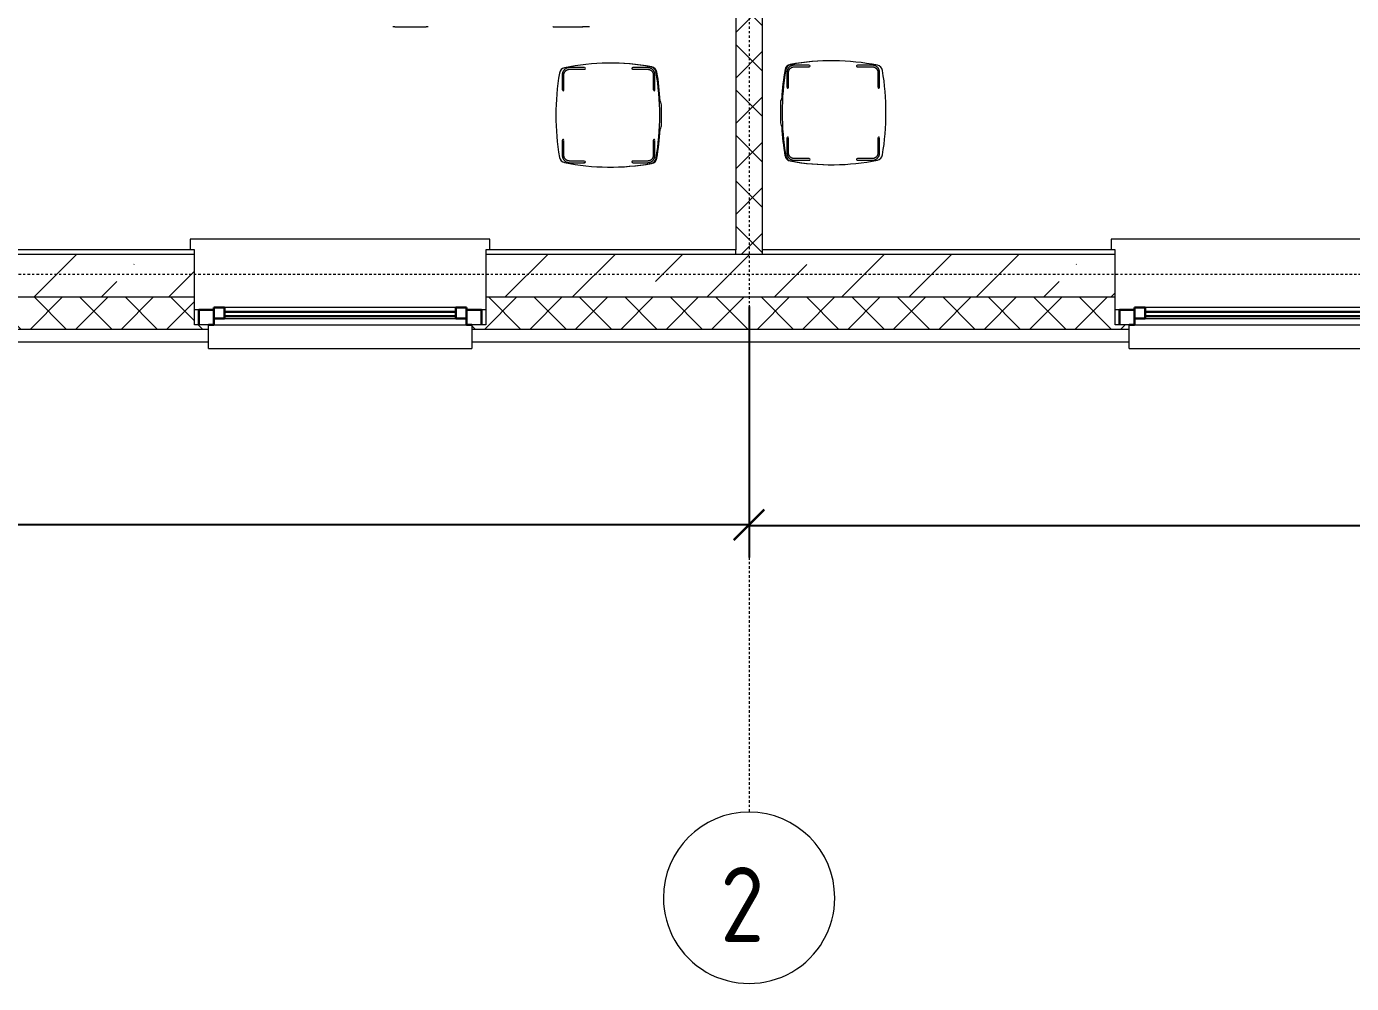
# Model space of a CAD drawing. Header units: millimetres. Extents: x -174154 to -170572, y -111302 to -109817.
# Drawn here: x -174082.4 to -174020.5, y -110966.9 to -110922.2 of the extents above; entities that cross this region are included whole.
import ezdxf

# ---------------------------------------------------------------- set-up
doc = ezdxf.new("R2010")
doc.units = ezdxf.units.MM
doc.linetypes.add('ACAD_ISO02W100', pattern=[15, 12, -3])
doc.linetypes.add('ADSK_Линия сетки', pattern=[21, 12, -3, 3, -3])
doc.layers.get('Defpoints').update_dxf_attribs({"color": 70})
for name, color, linetype, lineweight in [('!Подложка', 252, 'ACAD_ISO02W100', 25), ('Каркас_Импост', 7, 'Continuous', 18), ('Обобщенные модели', 7, 'Continuous', 18), ('Окна', 7, 'Continuous', 18), ('Оси', 7, 'Continuous', 9), ('Остекление', 7, 'Continuous', 30), ('Отлив', 7, 'Continuous', 18), ('Подоконник_Верхний брус', 7, 'Continuous', 18), ('Размеры', 7, 'Continuous', 9), ('Специальное оборудование', 7, 'Continuous', 18), ('Стены разрез', 7, 'Continuous', 40), ('Стены штриховка', 7, 'Continuous', 18)]:
    doc.layers.add(name, color=color, linetype=linetype, lineweight=lineweight)
doc.styles.add('GOST Common', font='GOST Common.ttf', dxfattribs={"width": 0.9, "height": 250})
doc.styles.add('GOST Common_1', font='GOST Common.ttf', dxfattribs={"width": 0.9, "height": 350})
doc.dimstyles.new('ADSK_Проверочный', dxfattribs={"dimscale": 304.8, "dimtxt": 251.428749, "dimasz": 0.463911, "dimexe": 0.492126, "dimexo": 0.492126, "dimgap": 0.164042, "dimtad": 1, "dimdec": 0, "dimdsep": 46, "dimtxsty": 'GOST Common', "dimblk1": 'OBLIQUE', "dimblk2": 'OBLIQUE', "dimsah": 1, "dimcen": 0.09, "dimazin": 0, "dimtfac": 1, "dimtdec": 4, "dimtix": 1, "dimtmove": 0, "dimatfit": 3, "dimfxl": 1, "dimtvp": 1, "dimtolj": 1, "dimtzin": 0, "dimarcsym": 2})
pattern_1 = [(45, (30280, 12305), (-106.066, 106.066), []), (135, (30280, 12305), (-106.066, -106.066), [])]

# ---------------------------------------------------------------- blocks, each defined once
blk = doc.blocks.new('Medical_All_ARJO_Enterprise-8000_Patient-Bed - Citadel-V1-В_АР_ПЭ_03 Этаж')
at = {"layer": 'Специальное оборудование'}
for p, q in [((-177.6, -516), (-180.3, -516)), ((-172.9, -516), (-177.6, -516)), ((-172.9, -514.8), (-172.9, -516)), ((-172.9, -516), (-27.7, -516)), ((-27.7, -516), (-27.7, -514.8)), ((-23.1, -516), (-27.7, -516)), ((-20.3, -516), (-23.1, -516)), ((568.2, -516), (704.7, -516)), ((718.3, -516), (704.7, -516)), ((728.2, -516), (718.3, -516)), ((732.2, -516), (728.2, -516))]:
    blk.add_line(p, q, dxfattribs=at)
at = {"layer": 'Специальное оборудование', "flags": 128}
for points in [[(-180.3, -516), (-181.7, -515.7), (-183, -515.1)], [(-17.6, -515.1), (-18.9, -515.7), (-20.3, -516)], [(736.3, -515.1), (734.3, -515.7), (732.2, -516)]]:
    blk.add_lwpolyline(points, dxfattribs=at)
at = {"layer": 'Специальное оборудование'}
for centre in [(568.2, -482.2), (704.7, -482.2)]:
    blk.add_ellipse(centre, major_axis=(0, 33.7), ratio=0.34202, start_param=2.879793, end_param=3.141593, dxfattribs=at)
blk = doc.blocks.new('Medical_All_ARJO_Bedside-Cabinet - Medical_All_ARJO_Bedside-Cabinet-232611-В_АР_ПЭ_03 Этаж')
at = {"layer": 'Обобщенные модели'}
for p, q in [((-137, 216.4), (-188, 216.4)), ((-188, 208.6), (-137, 208.6)), ((188, 216.4), (137, 216.4)), ((137, 208.6), (188, 208.6)), ((-221.9, 182.5), (-221.9, 131.5)), ((-214.1, 131.5), (-214.1, 182.5)), ((214.1, 182.5), (214.1, 131.5)), ((221.9, 131.5), (221.9, 182.5)), ((-221.9, -131.5), (-221.9, -182.5)), ((-214.1, -182.5), (-214.1, -131.5)), ((214.1, -131.5), (214.1, -182.5)), ((221.9, -182.5), (221.9, -131.5)), ((-137, -208.6), (-188, -208.6)), ((-188, -216.4), (-137, -216.4)), ((-72.3, -235.7), (-70.5, -237.5)), ((-49.3, -246.3), (47.7, -246.3)), ((188, -208.6), (137, -208.6)), ((137, -216.4), (188, -216.4))]:
    blk.add_line(p, q, dxfattribs=at)
at = {"layer": 'Обобщенные модели', "flags": 128}
for points in [[(-188, 216.4), (-189.4, 216.4), (-190.7, 216.3), (-192.1, 216.2), (-193.4, 216), (-194.7, 215.7), (-196.1, 215.4), (-197.4, 215.1), (-198.7, 214.7), (-199.9, 214.2), (-201.2, 213.7), (-202.4, 213.2), (-203.7, 212.6), (-204.9, 211.9), (-206, 211.2), (-207.2, 210.5), (-208.3, 209.7), (-209.3, 208.9), (-210.4, 208), (-211.4, 207.1), (-212.3, 206.1), (-213.3, 205.1), (-214.1, 204.1), (-215, 203), (-215.8, 202), (-216.5, 200.8), (-217.2, 199.7), (-217.9, 198.5), (-218.5, 197.3), (-219.1, 196), (-219.6, 194.8), (-220.1, 193.5), (-220.5, 192.2), (-220.9, 190.9), (-221.2, 189.6), (-221.4, 188.3), (-221.6, 186.9), (-221.8, 185.6), (-221.9, 184.2), (-221.9, 182.9), (-221.9, 182.5)], [(-214.1, 182.5), (-214.1, 183.5), (-214, 184.6), (-213.9, 185.6), (-213.8, 186.7), (-213.6, 187.7), (-213.3, 188.7), (-213.1, 189.7), (-212.8, 190.7), (-212.4, 191.7), (-212, 192.7), (-211.6, 193.6), (-211.1, 194.5), (-210.6, 195.5), (-210.1, 196.4), (-209.5, 197.2), (-208.9, 198.1), (-208.3, 198.9), (-207.6, 199.7), (-206.9, 200.5), (-206.2, 201.2), (-205.4, 201.9), (-204.6, 202.6), (-203.8, 203.3), (-203, 203.9), (-202.1, 204.4), (-201.2, 205), (-200.3, 205.5), (-199.4, 206), (-198.4, 206.4), (-197.5, 206.8), (-196.5, 207.2), (-195.5, 207.5), (-194.5, 207.8), (-193.5, 208), (-192.4, 208.2), (-191.4, 208.4), (-190.4, 208.5), (-189.3, 208.6), (-188.3, 208.6), (-188, 208.6)], [(-118, 216.4), (-118, 216.4), (-118.1, 216.4), (-118.1, 216.4), (-118.2, 216.4), (-118.4, 216.4), (-118.5, 216.4), (-118.7, 216.4), (-119, 216.4), (-119.2, 216.4), (-119.5, 216.4), (-119.8, 216.4), (-120.1, 216.4), (-120.5, 216.4), (-120.9, 216.4), (-121.3, 216.4), (-121.8, 216.4), (-122.2, 216.4), (-122.7, 216.4), (-123.2, 216.4), (-123.8, 216.4), (-124.3, 216.4), (-124.9, 216.4), (-125.5, 216.4), (-126.1, 216.4), (-126.7, 216.4), (-127.4, 216.4), (-128, 216.4), (-128.7, 216.4), (-129.4, 216.4), (-130.1, 216.4), (-130.8, 216.4), (-131.6, 216.4), (-132.3, 216.4), (-133, 216.4), (-133.8, 216.4), (-134.5, 216.4), (-135.3, 216.4), (-136, 216.4), (-136.8, 216.4), (-137, 216.4)], [(-137, 208.6), (-136.2, 208.6), (-135.5, 208.6), (-134.7, 208.6), (-134, 208.6), (-133.2, 208.6), (-132.5, 208.6), (-131.7, 208.6), (-131, 208.6), (-130.3, 208.6), (-129.6, 208.6), (-128.9, 208.6), (-128.2, 208.6), (-127.6, 208.6), (-126.9, 208.6), (-126.3, 208.6), (-125.7, 208.6), (-125.1, 208.6), (-124.5, 208.6), (-123.9, 208.6), (-123.4, 208.6), (-122.9, 208.6), (-122.4, 208.6), (-121.9, 208.6), (-121.4, 208.6), (-121, 208.6), (-120.6, 208.6), (-120.2, 208.6), (-119.9, 208.6), (-119.6, 208.6), (-119.3, 208.6), (-119, 208.6), (-118.8, 208.6), (-118.6, 208.6), (-118.4, 208.6), (-118.3, 208.6), (-118.2, 208.6), (-118.1, 208.6), (-118, 208.6), (-118, 208.6)], [(137, 216.4), (136.2, 216.4), (135.5, 216.4), (134.7, 216.4), (134, 216.4), (133.2, 216.4), (132.5, 216.4), (131.7, 216.4), (131, 216.4), (130.3, 216.4), (129.6, 216.4), (128.9, 216.4), (128.2, 216.4), (127.6, 216.4), (126.9, 216.4), (126.3, 216.4), (125.7, 216.4), (125.1, 216.4), (124.5, 216.4), (123.9, 216.4), (123.4, 216.4), (122.9, 216.4), (122.4, 216.4), (121.9, 216.4), (121.4, 216.4), (121, 216.4), (120.6, 216.4), (120.2, 216.4), (119.9, 216.4), (119.6, 216.4), (119.3, 216.4), (119, 216.4), (118.8, 216.4), (118.6, 216.4), (118.4, 216.4), (118.3, 216.4), (118.2, 216.4), (118.1, 216.4), (118, 216.4), (118, 216.4)], [(118, 208.6), (118, 208.6), (118.1, 208.6), (118.1, 208.6), (118.2, 208.6), (118.4, 208.6), (118.5, 208.6), (118.7, 208.6), (119, 208.6), (119.2, 208.6), (119.5, 208.6), (119.8, 208.6), (120.1, 208.6), (120.5, 208.6), (120.9, 208.6), (121.3, 208.6), (121.8, 208.6), (122.2, 208.6), (122.7, 208.6), (123.2, 208.6), (123.8, 208.6), (124.3, 208.6), (124.9, 208.6), (125.5, 208.6), (126.1, 208.6), (126.7, 208.6), (127.4, 208.6), (128, 208.6), (128.7, 208.6), (129.4, 208.6), (130.1, 208.6), (130.8, 208.6), (131.6, 208.6), (132.3, 208.6), (133, 208.6), (133.8, 208.6), (134.5, 208.6), (135.3, 208.6), (136, 208.6), (136.8, 208.6), (137, 208.6)], [(221.9, 182.5), (221.9, 183.9), (221.8, 185.2), (221.7, 186.6), (221.5, 187.9), (221.2, 189.2), (220.9, 190.6), (220.6, 191.9), (220.2, 193.2), (219.7, 194.4), (219.2, 195.7), (218.7, 196.9), (218.1, 198.2), (217.4, 199.4), (216.7, 200.5), (216, 201.7), (215.2, 202.8), (214.4, 203.8), (213.5, 204.9), (212.6, 205.9), (211.6, 206.8), (210.6, 207.8), (209.6, 208.6), (208.5, 209.5), (207.5, 210.3), (206.3, 211), (205.2, 211.7), (204, 212.4), (202.8, 213), (201.5, 213.6), (200.3, 214.1), (199, 214.6), (197.7, 215), (196.4, 215.4), (195.1, 215.7), (193.8, 215.9), (192.4, 216.1), (191.1, 216.3), (189.7, 216.4), (188.4, 216.4), (188, 216.4)], [(188, 208.6), (189, 208.6), (190.1, 208.5), (191.1, 208.4), (192.2, 208.3), (193.2, 208.1), (194.2, 207.8), (195.2, 207.6), (196.2, 207.3), (197.2, 206.9), (198.2, 206.5), (199.1, 206.1), (200, 205.6), (201, 205.1), (201.9, 204.6), (202.7, 204), (203.6, 203.4), (204.4, 202.8), (205.2, 202.1), (206, 201.4), (206.7, 200.7), (207.4, 199.9), (208.1, 199.1), (208.8, 198.3), (209.4, 197.5), (209.9, 196.6), (210.5, 195.7), (211, 194.8), (211.5, 193.9), (211.9, 192.9), (212.3, 192), (212.7, 191), (213, 190), (213.3, 189), (213.5, 188), (213.7, 186.9), (213.9, 185.9), (214, 184.9), (214.1, 183.8), (214.1, 182.8), (214.1, 182.5)], [(-221.9, 131.5), (-221.9, 130.7), (-221.9, 130), (-221.9, 129.2), (-221.9, 128.5), (-221.9, 127.7), (-221.9, 127), (-221.9, 126.2), (-221.9, 125.5), (-221.9, 124.8), (-221.9, 124.1), (-221.9, 123.4), (-221.9, 122.7), (-221.9, 122.1), (-221.9, 121.4), (-221.9, 120.8), (-221.9, 120.2), (-221.9, 119.6), (-221.9, 119), (-221.9, 118.4), (-221.9, 117.9), (-221.9, 117.4), (-221.9, 116.9), (-221.9, 116.4), (-221.9, 115.9), (-221.9, 115.5), (-221.9, 115.1), (-221.9, 114.7), (-221.9, 114.4), (-221.9, 114.1), (-221.9, 113.8), (-221.9, 113.5), (-221.9, 113.3), (-221.9, 113.1), (-221.9, 112.9), (-221.9, 112.8), (-221.9, 112.7), (-221.9, 112.6), (-221.9, 112.5), (-221.9, 112.5)], [(-214.1, 112.5), (-214.1, 112.5), (-214.1, 112.6), (-214.1, 112.6), (-214.1, 112.7), (-214.1, 112.9), (-214.1, 113), (-214.1, 113.2), (-214.1, 113.5), (-214.1, 113.7), (-214.1, 114), (-214.1, 114.3), (-214.1, 114.6), (-214.1, 115), (-214.1, 115.4), (-214.1, 115.8), (-214.1, 116.3), (-214.1, 116.7), (-214.1, 117.2), (-214.1, 117.7), (-214.1, 118.3), (-214.1, 118.8), (-214.1, 119.4), (-214.1, 120), (-214.1, 120.6), (-214.1, 121.2), (-214.1, 121.9), (-214.1, 122.5), (-214.1, 123.2), (-214.1, 123.9), (-214.1, 124.6), (-214.1, 125.3), (-214.1, 126.1), (-214.1, 126.8), (-214.1, 127.5), (-214.1, 128.3), (-214.1, 129), (-214.1, 129.8), (-214.1, 130.5), (-214.1, 131.3), (-214.1, 131.5)], [(214.1, 131.5), (214.1, 130.7), (214.1, 130), (214.1, 129.2), (214.1, 128.5), (214.1, 127.7), (214.1, 127), (214.1, 126.2), (214.1, 125.5), (214.1, 124.8), (214.1, 124.1), (214.1, 123.4), (214.1, 122.7), (214.1, 122.1), (214.1, 121.4), (214.1, 120.8), (214.1, 120.2), (214.1, 119.6), (214.1, 119), (214.1, 118.4), (214.1, 117.9), (214.1, 117.4), (214.1, 116.9), (214.1, 116.4), (214.1, 115.9), (214.1, 115.5), (214.1, 115.1), (214.1, 114.7), (214.1, 114.4), (214.1, 114.1), (214.1, 113.8), (214.1, 113.5), (214.1, 113.3), (214.1, 113.1), (214.1, 112.9), (214.1, 112.8), (214.1, 112.7), (214.1, 112.6), (214.1, 112.5), (214.1, 112.5)], [(221.9, 112.5), (221.9, 112.5), (221.9, 112.6), (221.9, 112.6), (221.9, 112.7), (221.9, 112.9), (221.9, 113), (221.9, 113.2), (221.9, 113.5), (221.9, 113.7), (221.9, 114), (221.9, 114.3), (221.9, 114.6), (221.9, 115), (221.9, 115.4), (221.9, 115.8), (221.9, 116.3), (221.9, 116.7), (221.9, 117.2), (221.9, 117.7), (221.9, 118.3), (221.9, 118.8), (221.9, 119.4), (221.9, 120), (221.9, 120.6), (221.9, 121.2), (221.9, 121.9), (221.9, 122.5), (221.9, 123.2), (221.9, 123.9), (221.9, 124.6), (221.9, 125.3), (221.9, 126.1), (221.9, 126.8), (221.9, 127.5), (221.9, 128.3), (221.9, 129), (221.9, 129.8), (221.9, 130.5), (221.9, 131.3), (221.9, 131.5)], [(-221.9, -112.5), (-221.9, -112.5), (-221.9, -112.6), (-221.9, -112.6), (-221.9, -112.7), (-221.9, -112.9), (-221.9, -113), (-221.9, -113.2), (-221.9, -113.5), (-221.9, -113.7), (-221.9, -114), (-221.9, -114.3), (-221.9, -114.6), (-221.9, -115), (-221.9, -115.4), (-221.9, -115.8), (-221.9, -116.3), (-221.9, -116.7), (-221.9, -117.2), (-221.9, -117.7), (-221.9, -118.3), (-221.9, -118.8), (-221.9, -119.4), (-221.9, -120), (-221.9, -120.6), (-221.9, -121.2), (-221.9, -121.9), (-221.9, -122.5), (-221.9, -123.2), (-221.9, -123.9), (-221.9, -124.6), (-221.9, -125.3), (-221.9, -126.1), (-221.9, -126.8), (-221.9, -127.5), (-221.9, -128.3), (-221.9, -129), (-221.9, -129.8), (-221.9, -130.5), (-221.9, -131.3), (-221.9, -131.5)], [(-214.1, -131.5), (-214.1, -130.7), (-214.1, -130), (-214.1, -129.2), (-214.1, -128.5), (-214.1, -127.7), (-214.1, -127), (-214.1, -126.2), (-214.1, -125.5), (-214.1, -124.8), (-214.1, -124.1), (-214.1, -123.4), (-214.1, -122.7), (-214.1, -122.1), (-214.1, -121.4), (-214.1, -120.8), (-214.1, -120.2), (-214.1, -119.6), (-214.1, -119), (-214.1, -118.4), (-214.1, -117.9), (-214.1, -117.4), (-214.1, -116.9), (-214.1, -116.4), (-214.1, -115.9), (-214.1, -115.5), (-214.1, -115.1), (-214.1, -114.7), (-214.1, -114.4), (-214.1, -114.1), (-214.1, -113.8), (-214.1, -113.5), (-214.1, -113.3), (-214.1, -113.1), (-214.1, -112.9), (-214.1, -112.8), (-214.1, -112.7), (-214.1, -112.6), (-214.1, -112.5), (-214.1, -112.5)], [(214.1, -112.5), (214.1, -112.5), (214.1, -112.6), (214.1, -112.6), (214.1, -112.7), (214.1, -112.9), (214.1, -113), (214.1, -113.2), (214.1, -113.5), (214.1, -113.7), (214.1, -114), (214.1, -114.3), (214.1, -114.6), (214.1, -115), (214.1, -115.4), (214.1, -115.8), (214.1, -116.3), (214.1, -116.7), (214.1, -117.2), (214.1, -117.7), (214.1, -118.3), (214.1, -118.8), (214.1, -119.4), (214.1, -120), (214.1, -120.6), (214.1, -121.2), (214.1, -121.9), (214.1, -122.5), (214.1, -123.2), (214.1, -123.9), (214.1, -124.6), (214.1, -125.3), (214.1, -126.1), (214.1, -126.8), (214.1, -127.5), (214.1, -128.3), (214.1, -129), (214.1, -129.8), (214.1, -130.5), (214.1, -131.3), (214.1, -131.5)], [(221.9, -131.5), (221.9, -130.7), (221.9, -130), (221.9, -129.2), (221.9, -128.5), (221.9, -127.7), (221.9, -127), (221.9, -126.2), (221.9, -125.5), (221.9, -124.8), (221.9, -124.1), (221.9, -123.4), (221.9, -122.7), (221.9, -122.1), (221.9, -121.4), (221.9, -120.8), (221.9, -120.2), (221.9, -119.6), (221.9, -119), (221.9, -118.4), (221.9, -117.9), (221.9, -117.4), (221.9, -116.9), (221.9, -116.4), (221.9, -115.9), (221.9, -115.5), (221.9, -115.1), (221.9, -114.7), (221.9, -114.4), (221.9, -114.1), (221.9, -113.8), (221.9, -113.5), (221.9, -113.3), (221.9, -113.1), (221.9, -112.9), (221.9, -112.8), (221.9, -112.7), (221.9, -112.6), (221.9, -112.5), (221.9, -112.5)], [(-221.9, -182.5), (-221.9, -183.9), (-221.8, -185.2), (-221.7, -186.6), (-221.5, -187.9), (-221.2, -189.2), (-220.9, -190.6), (-220.6, -191.9), (-220.2, -193.2), (-219.7, -194.4), (-219.2, -195.7), (-218.7, -196.9), (-218.1, -198.2), (-217.4, -199.4), (-216.7, -200.5), (-216, -201.7), (-215.2, -202.8), (-214.4, -203.8), (-213.5, -204.9), (-212.6, -205.9), (-211.6, -206.8), (-210.6, -207.8), (-209.6, -208.6), (-208.5, -209.5), (-207.5, -210.3), (-206.3, -211), (-205.2, -211.7), (-204, -212.4), (-202.8, -213), (-201.5, -213.6), (-200.3, -214.1), (-199, -214.6), (-197.7, -215), (-196.4, -215.4), (-195.1, -215.7), (-193.8, -215.9), (-192.4, -216.1), (-191.1, -216.3), (-189.7, -216.4), (-188.4, -216.4), (-188, -216.4)], [(-188, -208.6), (-189, -208.6), (-190.1, -208.5), (-191.1, -208.4), (-192.2, -208.3), (-193.2, -208.1), (-194.2, -207.8), (-195.2, -207.6), (-196.2, -207.3), (-197.2, -206.9), (-198.2, -206.5), (-199.1, -206.1), (-200, -205.6), (-201, -205.1), (-201.9, -204.6), (-202.7, -204), (-203.6, -203.4), (-204.4, -202.8), (-205.2, -202.1), (-206, -201.4), (-206.7, -200.7), (-207.4, -199.9), (-208.1, -199.1), (-208.8, -198.3), (-209.4, -197.5), (-209.9, -196.6), (-210.5, -195.7), (-211, -194.8), (-211.5, -193.9), (-211.9, -192.9), (-212.3, -192), (-212.7, -191), (-213, -190), (-213.3, -189), (-213.5, -188), (-213.7, -186.9), (-213.9, -185.9), (-214, -184.9), (-214.1, -183.8), (-214.1, -182.8), (-214.1, -182.5)], [(188, -216.4), (189.4, -216.4), (190.7, -216.3), (192.1, -216.2), (193.4, -216), (194.7, -215.7), (196.1, -215.4), (197.4, -215.1), (198.7, -214.7), (199.9, -214.2), (201.2, -213.7), (202.4, -213.2), (203.7, -212.6), (204.9, -211.9), (206, -211.2), (207.2, -210.5), (208.3, -209.7), (209.3, -208.9), (210.4, -208), (211.4, -207.1), (212.3, -206.1), (213.3, -205.1), (214.1, -204.1), (215, -203), (215.8, -202), (216.5, -200.8), (217.2, -199.7), (217.9, -198.5), (218.5, -197.3), (219.1, -196), (219.6, -194.8), (220.1, -193.5), (220.5, -192.2), (220.9, -190.9), (221.2, -189.6), (221.4, -188.3), (221.6, -186.9), (221.8, -185.6), (221.9, -184.2), (221.9, -182.9), (221.9, -182.5)], [(214.1, -182.5), (214.1, -183.5), (214, -184.6), (213.9, -185.6), (213.8, -186.7), (213.6, -187.7), (213.3, -188.7), (213.1, -189.7), (212.8, -190.7), (212.4, -191.7), (212, -192.7), (211.6, -193.6), (211.1, -194.5), (210.6, -195.5), (210.1, -196.4), (209.5, -197.2), (208.9, -198.1), (208.3, -198.9), (207.6, -199.7), (206.9, -200.5), (206.2, -201.2), (205.4, -201.9), (204.6, -202.6), (203.8, -203.3), (203, -203.9), (202.1, -204.4), (201.2, -205), (200.3, -205.5), (199.4, -206), (198.4, -206.4), (197.5, -206.8), (196.5, -207.2), (195.5, -207.5), (194.5, -207.8), (193.5, -208), (192.4, -208.2), (191.4, -208.4), (190.4, -208.5), (189.3, -208.6), (188.3, -208.6), (188, -208.6)], [(-118, -208.6), (-118, -208.6), (-118.1, -208.6), (-118.1, -208.6), (-118.2, -208.6), (-118.4, -208.6), (-118.5, -208.6), (-118.7, -208.6), (-119, -208.6), (-119.2, -208.6), (-119.5, -208.6), (-119.8, -208.6), (-120.1, -208.6), (-120.5, -208.6), (-120.9, -208.6), (-121.3, -208.6), (-121.8, -208.6), (-122.2, -208.6), (-122.7, -208.6), (-123.2, -208.6), (-123.8, -208.6), (-124.3, -208.6), (-124.9, -208.6), (-125.5, -208.6), (-126.1, -208.6), (-126.7, -208.6), (-127.4, -208.6), (-128, -208.6), (-128.7, -208.6), (-129.4, -208.6), (-130.1, -208.6), (-130.8, -208.6), (-131.6, -208.6), (-132.3, -208.6), (-133, -208.6), (-133.8, -208.6), (-134.5, -208.6), (-135.3, -208.6), (-136, -208.6), (-136.8, -208.6), (-137, -208.6)], [(-137, -216.4), (-136.2, -216.4), (-135.5, -216.4), (-134.7, -216.4), (-134, -216.4), (-133.2, -216.4), (-132.5, -216.4), (-131.7, -216.4), (-131, -216.4), (-130.3, -216.4), (-129.6, -216.4), (-128.9, -216.4), (-128.2, -216.4), (-127.6, -216.4), (-126.9, -216.4), (-126.3, -216.4), (-125.7, -216.4), (-125.1, -216.4), (-124.5, -216.4), (-123.9, -216.4), (-123.4, -216.4), (-122.9, -216.4), (-122.4, -216.4), (-121.9, -216.4), (-121.4, -216.4), (-121, -216.4), (-120.6, -216.4), (-120.2, -216.4), (-119.9, -216.4), (-119.6, -216.4), (-119.3, -216.4), (-119, -216.4), (-118.8, -216.4), (-118.6, -216.4), (-118.4, -216.4), (-118.3, -216.4), (-118.2, -216.4), (-118.1, -216.4), (-118, -216.4), (-118, -216.4)], [(137, -208.6), (136.2, -208.6), (135.5, -208.6), (134.7, -208.6), (134, -208.6), (133.2, -208.6), (132.5, -208.6), (131.7, -208.6), (131, -208.6), (130.3, -208.6), (129.6, -208.6), (128.9, -208.6), (128.2, -208.6), (127.6, -208.6), (126.9, -208.6), (126.3, -208.6), (125.7, -208.6), (125.1, -208.6), (124.5, -208.6), (123.9, -208.6), (123.4, -208.6), (122.9, -208.6), (122.4, -208.6), (121.9, -208.6), (121.4, -208.6), (121, -208.6), (120.6, -208.6), (120.2, -208.6), (119.9, -208.6), (119.6, -208.6), (119.3, -208.6), (119, -208.6), (118.8, -208.6), (118.6, -208.6), (118.4, -208.6), (118.3, -208.6), (118.2, -208.6), (118.1, -208.6), (118, -208.6), (118, -208.6)], [(118, -216.4), (118, -216.4), (118.1, -216.4), (118.1, -216.4), (118.2, -216.4), (118.4, -216.4), (118.5, -216.4), (118.7, -216.4), (119, -216.4), (119.2, -216.4), (119.5, -216.4), (119.8, -216.4), (120.1, -216.4), (120.5, -216.4), (120.9, -216.4), (121.3, -216.4), (121.8, -216.4), (122.2, -216.4), (122.7, -216.4), (123.2, -216.4), (123.8, -216.4), (124.3, -216.4), (124.9, -216.4), (125.5, -216.4), (126.1, -216.4), (126.7, -216.4), (127.4, -216.4), (128, -216.4), (128.7, -216.4), (129.4, -216.4), (130.1, -216.4), (130.8, -216.4), (131.6, -216.4), (132.3, -216.4), (133, -216.4), (133.8, -216.4), (134.5, -216.4), (135.3, -216.4), (136, -216.4), (136.8, -216.4), (137, -216.4)]]:
    blk.add_lwpolyline(points, dxfattribs=at)
at = {"layer": 'Обобщенные модели'}
for centre, radius, start, end in [((848.8, -6.3), 1091.3, 168.78228, 190.07889), ((-192.3, 200.1), 30, 99.5522, 168.78228), ((0, -942.4), 1188.6, 80.47387, 99.5522), ((-118, 212.5), 3.92, 120, 135), ((-118, 212.5), 3.92, 300, 90), ((118, 212.5), 3.92, 120, 270), ((118, 212.5), 3.92, 300, 315), ((191.7, 200.2), 30, 11.577, 80.47387), ((-816.3, -6.3), 1059, 349.59298, 11.577), ((-218, 112.5), 3.92, 135, 180), ((-218, 112.5), 3.92, 180, 345), ((218, 112.5), 3.92, 135, 180), ((218, 112.5), 3.92, 180, 345), ((848.8, -10), 1091.3, 179.35389, 190.07889), ((-816.3, -10), 1059, 349.59298, 0.66415), ((-218, -112.5), 3.92, 0, 165), ((-218, -112.5), 3.92, 315, 0), ((218, -112.5), 3.92, 360, 165), ((218, -112.5), 3.92, 315, 360), ((-196.2, -192.1), 30, 190.07889, 260.25227), ((-196.2, -195.8), 30, 190.07889, 260.25227), ((0, 949.8), 1188.6, 260.25227, 279.72707), ((0, 946.1), 1188.6, 260.25227, 266.72992), ((-118, -212.5), 3.92, 120, 135), ((-118, -212.5), 3.92, 300, 90), ((-49.3, -216.3), 30, 225, 270), ((47.7, -216.3), 30, 270, 319.07295), ((0, 946.1), 1188.6, 273.19616, 279.72707), ((118, -212.5), 3.92, 120, 270), ((118, -212.5), 3.92, 300, 315), ((195.8, -192.1), 30, 279.72707, 349.59298), ((195.8, -195.8), 30, 279.72707, 349.59298)]:
    blk.add_arc(centre, radius, start, end, dxfattribs=at)
blk = doc.blocks.new('B2B_Окно_1створка - 1320х1460h-729011-В_АР_ПЭ_03 Этаж')
at = {"layer": 'Каркас_Импост', "lineweight": 30}
for p, q in [((-660, 135), (-660, 65)), ((-590, 135), (-615, 135)), ((-590, 105), (-590, 135)), ((590, 135), (590, 105)), ((615, 135), (590, 135)), ((660, 65), (660, 135)), ((-660, 65), (-590, 65)), ((-540, 105), (-590, 105)), ((-590, 105), (-590, 55)), ((-540, 55), (-540, 105)), ((540, 105), (540, 55)), ((590, 105), (540, 105)), ((590, 55), (590, 105)), ((590, 65), (660, 65)), ((-590, 55), (-540, 55)), ((540, 55), (590, 55))]:
    blk.add_line(p, q, dxfattribs=at)
at = {"layer": 'Каркас_Импост'}
for p, q in [((590, 135), (-590, 135)), ((540, 105), (-540, 105)), ((-540, 55), (540, 55))]:
    blk.add_line(p, q, dxfattribs=at)
at = {"layer": 'Остекление'}
for p, q in [((540, 95), (-540, 95)), ((-540, 95), (-540, 75)), ((-540, 75), (540, 75)), ((540, 75), (540, 95))]:
    blk.add_line(p, q, dxfattribs=at)
blk = doc.blocks.new('В2В_Подоконник_ПВХ - ПВХ-717279-В_АР_ПЭ_03 Этаж')
at = {"layer": 'Подоконник_Верхний брус'}
for p, q in [((-680, 0), (-660, 0)), ((660, 0), (680, 0)), ((-700, -280), (-700, -330)), ((700, -330), (700, -280)), ((-700, -330), (700, -330))]:
    blk.add_line(p, q, dxfattribs=at)
blk = doc.blocks.new('B2B_Отлив - Отлив_металлический-717280-В_АР_ПЭ_03 Этаж')
at = {"layer": 'Отлив'}
for p, q in [((-615, 80), (-615, 110)), ((615, 110), (-615, 110)), ((615, 110), (615, 80)), ((-615, 1), (615, 1))]:
    blk.add_line(p, q, dxfattribs=at)
blk = doc.blocks.new('B2B_Окно_1створка - 1320х1460h-729009-В_АР_ПЭ_03 Этаж')
at = {"layer": 'Каркас_Импост', "lineweight": 30}
for p, q in [((-660, 135), (-660, 65)), ((-590, 135), (-615, 135)), ((-590, 105), (-590, 135)), ((590, 135), (590, 105)), ((615, 135), (590, 135)), ((660, 65), (660, 135)), ((-660, 65), (-590, 65)), ((-540, 105), (-590, 105)), ((-590, 105), (-590, 55)), ((-540, 55), (-540, 105)), ((540, 105), (540, 55)), ((590, 105), (540, 105)), ((590, 55), (590, 105)), ((590, 65), (660, 65)), ((-590, 55), (-540, 55)), ((540, 55), (590, 55))]:
    blk.add_line(p, q, dxfattribs=at)
at = {"layer": 'Каркас_Импост'}
for p, q in [((590, 135), (-590, 135)), ((540, 105), (-540, 105)), ((-540, 55), (540, 55))]:
    blk.add_line(p, q, dxfattribs=at)
at = {"layer": 'Остекление'}
for p, q in [((540, 95), (-540, 95)), ((-540, 95), (-540, 75)), ((-540, 75), (540, 75)), ((540, 75), (540, 95))]:
    blk.add_line(p, q, dxfattribs=at)
blk = doc.blocks.new('Ось сетки - D8-4846-В_АР_ПЭ_03 Этаж')
at = {"layer": 'Оси', "lineweight": 18}
for start, end in [(360, 180), (180, 360)]:
    blk.add_arc((0, 0), 4, start, end, dxfattribs=at)
blk = doc.blocks.new('_Oblique')
at = {"color": 0, "linetype": 'ByBlock', "lineweight": -2}
blk.add_line((-0.5, -0.5), (0.5, 0.5), dxfattribs=at)
blk = doc.blocks.new('*D531')
at = {"layer": 'Defpoints', "color": 0, "transparency": 16777216}
for p in [(7830, 0), (15030, 0), (15030, -856.8)]:
    blk.add_point(p, dxfattribs=at)
at = {"layer": 'Размеры', "color": 0, "lineweight": -2, "transparency": 16777216}
for p, q in [((7830, -150), (7830, -1006.8)), ((15030, -150), (15030, -1006.8)), ((7830, -856.8), (15030, -856.8))]:
    blk.add_line(p, q, dxfattribs=at)
at = {"layer": 'Размеры', "color": 0, "lineweight": -2, "transparency": 16777216, "xscale": 141.4, "yscale": 141.4, "zscale": 141.4, "rotation": 180}
blk.add_blockref('_Oblique', (7830, -856.8), dxfattribs=at)
at = {"layer": 'Размеры', "color": 0, "lineweight": -2, "transparency": 16777216, "xscale": 141.4, "yscale": 141.4, "zscale": 141.4}
blk.add_blockref('_Oblique', (15030, -856.8), dxfattribs=at)
at = {"layer": 'Размеры', "color": 0, "transparency": 16777216, "insert": (11430, -681.8), "char_height": 250, "width": 756.843, "attachment_point": 5, "style": 'GOST Common'}
blk.add_mtext('\\A1;7200', dxfattribs=at)
blk = doc.blocks.new('*D532')
at = {"layer": 'Defpoints', "color": 0, "transparency": 16777216}
for p in [(330, 315), (7830, 315), (7830, -851.8)]:
    blk.add_point(p, dxfattribs=at)
at = {"layer": 'Размеры', "color": 0, "lineweight": -2, "transparency": 16777216}
for p, q in [((330, 165), (330, -1001.8)), ((7830, 165), (7830, -1001.8)), ((330, -851.8), (7830, -851.8))]:
    blk.add_line(p, q, dxfattribs=at)
at = {"layer": 'Размеры', "color": 0, "lineweight": -2, "transparency": 16777216, "xscale": 141.4, "yscale": 141.4, "zscale": 141.4, "rotation": 180}
blk.add_blockref('_Oblique', (330, -851.8), dxfattribs=at)
at = {"layer": 'Размеры', "color": 0, "lineweight": -2, "transparency": 16777216, "xscale": 141.4, "yscale": 141.4, "zscale": 141.4}
blk.add_blockref('_Oblique', (7830, -851.8), dxfattribs=at)
at = {"layer": 'Размеры', "color": 0, "transparency": 16777216, "insert": (4080, -676.8), "char_height": 250, "width": 756.843, "attachment_point": 5, "style": 'GOST Common'}
blk.add_mtext('\\A1;7500', dxfattribs=at)
blk = doc.blocks.new('A$C7b4e20c5')
at = {"layer": 'Стены разрез', "lineweight": 20, "true_color": 0x636466}
h = blk.add_hatch(dxfattribs=at)
h.set_pattern_fill('FP_1', color=251, style=0, pattern_type=2)
h.set_pattern_definition(pattern_1)
h.paths.add_polyline_path([(7767.5, 410), (7892.5, 410), (7892.5, 4872.5), (7767.5, 4872.5), (7767.5, 430)])
h = blk.add_hatch(dxfattribs=at)
h.set_pattern_fill('FP_2', color=251, style=0, pattern_type=2)
h.set_pattern_definition([(45, (30280, 12305), (-314.309, 314.309), []), (45, (30594.3, 12305), (-314.309, 314.309), [555.625, -111.125, 3.353, -107.772])])
h.paths.add_polyline_path([(13641.1, 210), (15030, 210), (15030, 410), (10900, 410), (10900, 210), (12138.9, 210)])
h.paths.add_polyline_path([(9540, 210), (9540, 410), (6600, 410), (6600, 210), (9134.3, 210)])
h.paths.add_polyline_path([(5240, 210), (5240, 410), (2320, 410), (2320, 210), (4627.5, 210)])
h.paths.add_polyline_path([(496.2, 210), (960, 210), (960, 410), (210, 410), (210, 210)])
h = blk.add_hatch(dxfattribs=at)
h.set_pattern_fill('FP_1', color=251, style=0, pattern_type=2)
h.set_pattern_definition(pattern_1)
h.paths.add_polyline_path([(15030, 60), (15030, 210), (10900, 210), (10900, 80), (10835, 80), (10835, 60), (12138.9, 60)])
h.paths.add_polyline_path([(9134.3, 60), (9605, 60), (9605, 80), (9540, 80), (9540, 210), (6600, 210), (6600, 80), (6535, 80), (6535, 60)])
h.paths.add_polyline_path([(5305, 60), (5305, 80), (5240, 80), (5240, 210), (2320, 210), (2320, 80), (2255, 80), (2255, 60), (3125.2, 60)])
h.paths.add_polyline_path([(60, 60), (1025, 60), (1025, 80), (960, 80), (960, 210), (60, 210)])
h.paths.add_polyline_path([(14215, 105), (14165, 105), (14165, 115), (13115, 115), (13115, 105), (13065, 105), (13065, 155), (13115, 155), (13115, 135), (14165, 135), (14165, 155), (14215, 155), (14215, 122)])
at = {"layer": 'Оси', "linetype": 'ADSK_Линия сетки'}
for p, q in [((7830, 16592.9), (7830, -2195)), ((32780, 315), (-1856.4, 315))]:
    blk.add_line(p, q, dxfattribs=at)
at = {"layer": 'Стены разрез', "color": 251, "lineweight": 20, "true_color": 0x636466}
for p, q in [((7767.5, 4872.5), (7767.5, 430)), ((7892.5, 430), (7892.5, 4872.5)), ((5240, 430), (4080, 430)), ((5240, 80), (5240, 430)), ((7767.5, 430), (6600, 430)), ((6600, 430), (6600, 80)), ((9540, 430), (7892.5, 430)), ((9540, 80), (9540, 430)), ((5305, 80), (5240, 80)), ((5305, 0), (5305, 80)), ((6600, 80), (6535, 80)), ((6535, 80), (6535, 0)), ((9605, 80), (9540, 80)), ((9605, 0), (9605, 80)), ((2255, 0), (5305, 0)), ((6535, 0), (9605, 0))]:
    blk.add_line(p, q, dxfattribs=at)
at = {"layer": 'Стены штриховка', "color": 251, "lineweight": 20, "true_color": 0x636466}
for p, q in [((2320, 410), (5240, 410)), ((6600, 410), (9540, 410)), ((7767.5, 410), (7767.5, 430)), ((7892.5, 410), (7892.5, 430)), ((2320, 210), (5240, 210)), ((6600, 210), (9540, 210)), ((2255, 60), (5305, 60)), ((6535, 60), (9605, 60))]:
    blk.add_line(p, q, dxfattribs=at)
at = {"layer": 'Обобщенные модели', "color": 251, "lineweight": 20, "true_color": 0x636466}
for p, rotation in [((7173.9, 1058.7), 89.99999999999987), ((8223, 1070), 270.0000000000002)]:
    blk.add_blockref('Medical_All_ARJO_Bedside-Cabinet - Medical_All_ARJO_Bedside-Cabinet-232611-В_АР_ПЭ_03 Этаж', p, dxfattribs=dict(at, rotation=rotation))
at = {"layer": 'Окна', "color": 251, "lineweight": 20, "true_color": 0x636466, "rotation": 180}
for name, p in [('В2В_Подоконник_ПВХ - ПВХ-717279-В_АР_ПЭ_03 Этаж', (5920, 150)), ('В2В_Подоконник_ПВХ - ПВХ-717279-В_АР_ПЭ_03 Этаж', (10220, 150)), ('B2B_Окно_1створка - 1320х1460h-729011-В_АР_ПЭ_03 Этаж', (5920, 215)), ('B2B_Окно_1створка - 1320х1460h-729009-В_АР_ПЭ_03 Этаж', (10220, 215)), ('B2B_Отлив - Отлив_металлический-717280-В_АР_ПЭ_03 Этаж', (5920, 80)), ('B2B_Отлив - Отлив_металлический-717280-В_АР_ПЭ_03 Этаж', (10220, 80))]:
    blk.add_blockref(name, p, dxfattribs=at)
at = {"layer": 'Оси', "lineweight": 18, "xscale": 99.99999999999993, "yscale": 99.99999999999993, "zscale": 99.99999999999993, "rotation": 180}
blk.add_blockref('Ось сетки - D8-4846-В_АР_ПЭ_03 Этаж', (7830, -2595), dxfattribs=at)
at = {"layer": 'Специальное оборудование', "color": 251, "lineweight": 20, "true_color": 0x636466}
blk.add_blockref('Medical_All_ARJO_Enterprise-8000_Patient-Bed - Citadel-V1-В_АР_ПЭ_03 Этаж', (6348.9, 1987.2), dxfattribs=at)
at = {"layer": 'Оси', "insert": (7695.6, -2451.1), "char_height": 350, "width": 274.177, "attachment_point": 1, "style": 'GOST Common_1'}
blk.add_mtext('\\fGOST Common|b0|i0|c204|p34|;\\W.9;2', dxfattribs=at)
at = {"layer": 'Размеры'}
for base, p1, p2, override, picture, middle in [((7830, -851.8), (330, 315), (7830, 315), {"dimpost": '<>', "dimfxl": 7500.000127}, '*D532', (4080, -676.8)), ((15030, -856.8), (7830, 0), (15030, 0), {"dimpost": '<>', "dimfxl": 7199.999873}, '*D531', (11430, -681.8))]:
    dim = blk.add_linear_dim(base=base, p1=p1, p2=p2, dimstyle='ADSK_Проверочный', override=override, dxfattribs=at)
    dim.commit()
    dim.dimension.update_dxf_attribs({"geometry": picture, "text_midpoint": middle})

msp = doc.modelspace()

# ---------------------------------------------------------------- block references
at = {"layer": '!Подложка', "ltscale": 20, "xscale": 0.01, "yscale": 0.01, "zscale": 0.01}
msp.add_blockref('A$C7b4e20c5', (-174126.95, -110936.912), dxfattribs=at)

doc.saveas('drawing.dxf')
